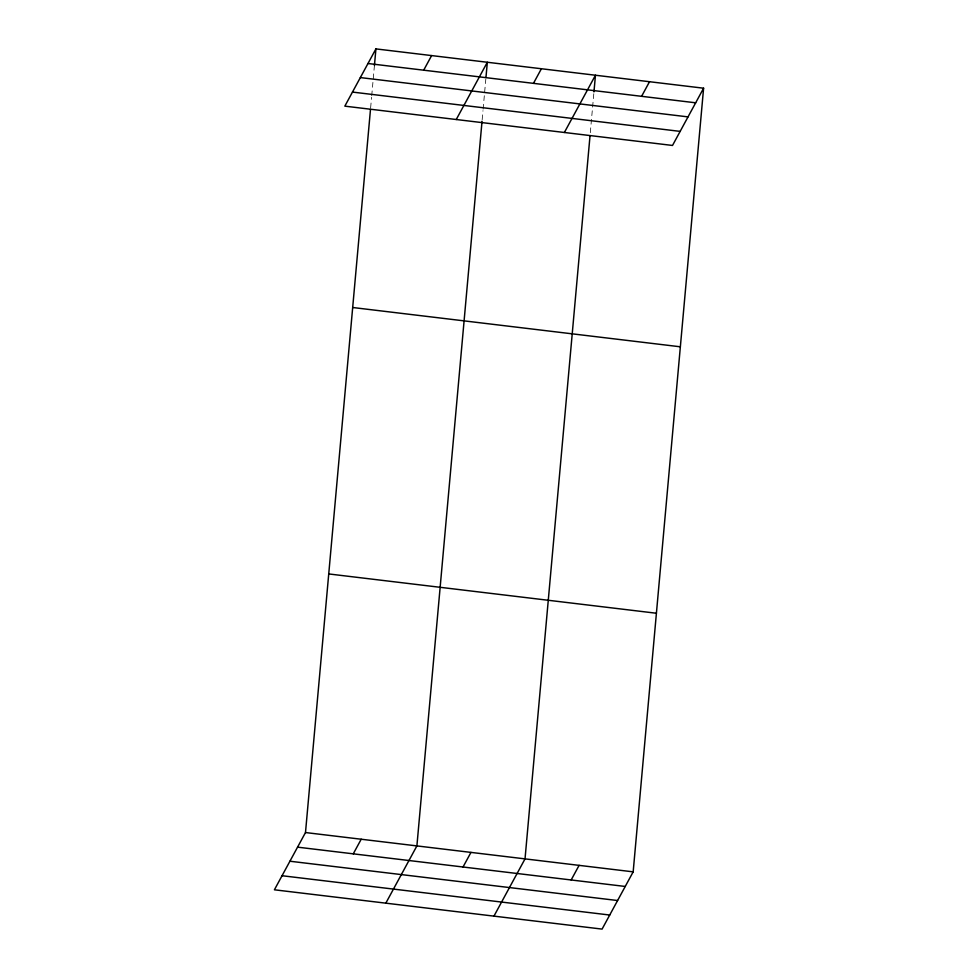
<?xml version="1.0" encoding="UTF-8"?>
<svg xmlns="http://www.w3.org/2000/svg" width="978" height="978" viewBox="0 0 978 978"><rect width="100%" height="100%" fill="white"/><g stroke="black" fill="none" stroke-linecap="round" stroke-linejoin="round"><path stroke-width="0.73" stroke-dasharray="4.89 3.67" d="M370.625 107.886L371.567 97.299M371.713 95.783L374.427 65.538M482.166 119.732L482.985 110.661M483.12 109.145L485.834 78.9M590.296 132.702L593.829 93.375"/><path stroke-width="1.47" d="M703.598 88.203L672.509 145.453L344.831 106.15L375.919 48.9L703.598 88.203L633.169 871.85L602.081 929.1L274.402 889.797L305.491 832.547L370.491 109.389M374.427 65.538L375.919 48.9M482.032 121.248L416.897 845.909L385.821 903.159M485.968 77.384L487.325 62.262L456.249 119.512M590.027 135.722L525.027 858.88L493.951 916.129M593.964 91.871L595.455 75.233L564.379 132.482M423.694 70.184L431.628 55.575M533.462 83.35L541.396 68.741M641.592 96.321L649.526 81.712M353.266 853.831L361.2 839.234M463.034 866.997L470.968 852.4M571.164 879.968L579.098 865.359M367.997 63.509L695.664 102.8M360.356 77.58L688.023 116.883M352.483 92.079L680.15 131.382M352.679 307.508L680.346 346.799M328.73 573.939L656.409 613.243M305.491 832.547L633.169 871.85M297.569 847.156L625.235 886.459M289.928 861.227L617.595 900.53M282.055 875.726L609.722 915.029"/></g></svg>
